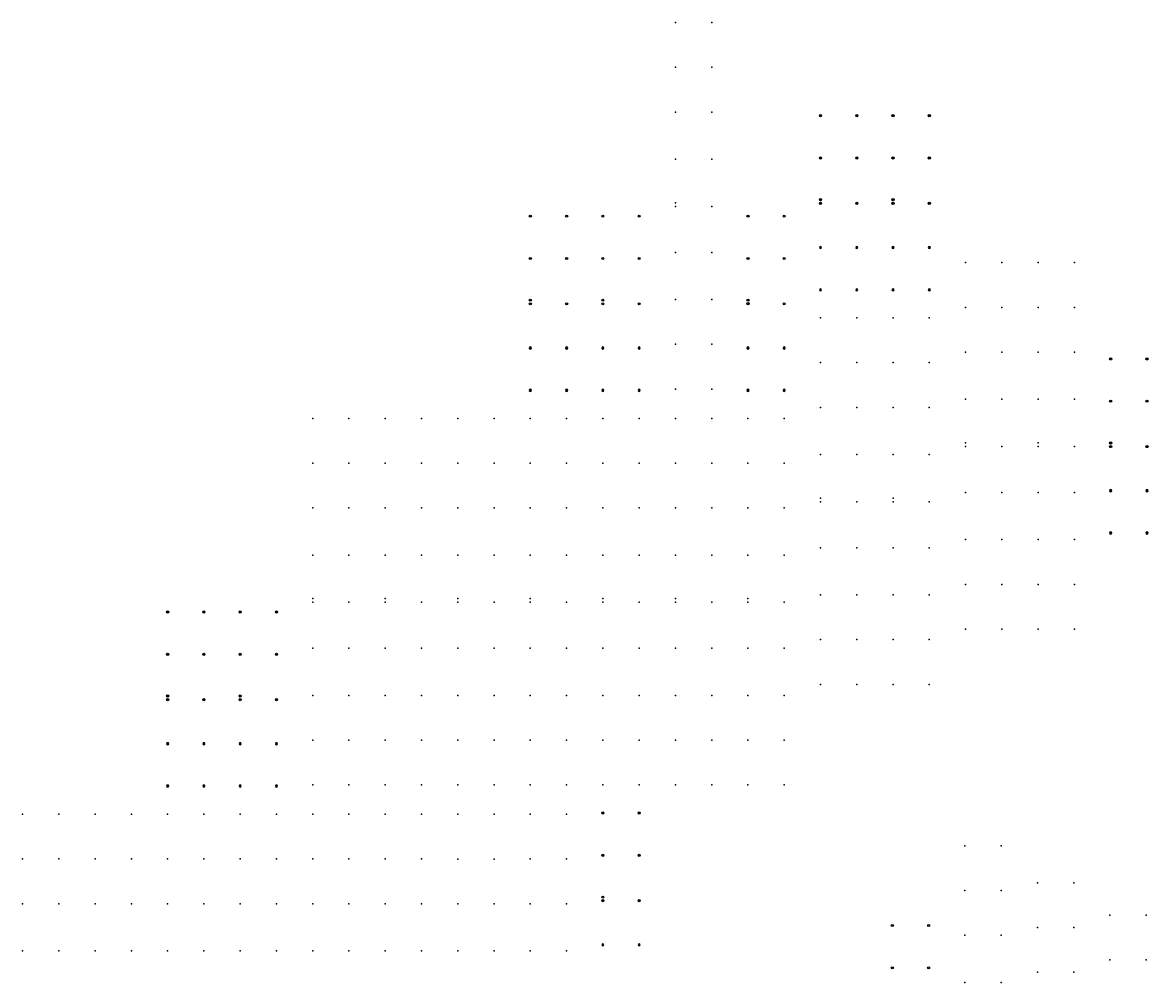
# Model space of a CAD drawing. Header units: millimetres. Extents: x 472828 to 475087, y 4317878 to 4319084.
# Drawn here: x 474049.2 to 474235.5, y 4318439.1 to 4318597.9 of the extents above; entities that cross this region are included whole.
import ezdxf

# ---------------------------------------------------------------- set-up
doc = ezdxf.new("R2010")
doc.units = ezdxf.units.MM
doc.linetypes.add('CENTER2', pattern=[1.125, 0.75, -0.125, 0.125, -0.125])
for name, color, linetype in [('10_T3_EOS_PILE_CP170_2_205', 10, 'Continuous'), ('11_T3_EOS_PILE_CP170_1_255', 11, 'Continuous'), ('12_T3_EOS_PILE_CP140_205', 12, 'Continuous'), ('13_T3_EOS_PILE_HEA_MOT_170', 13, 'Continuous'), ('14_T3_EOS_PILE_CP140_195', 14, 'Continuous'), ('15_T3_EOS_PILE_IPEA_1_225', 15, 'Continuous'), ('1_T3_EOS_PILE_MOT_HEA_255', 1, 'Continuous'), ('2_T3_EOS_PILE_HEA_255', 2, 'Continuous'), ('3_T3_EOS_PILE_IPEA_1_255', 3, 'Continuous'), ('4_T3_EOS_PILE_IPEA_2_235', 4, 'Continuous'), ('5_T3_EOS_PILE_HEA_MOT_190', 5, 'Continuous'), ('8_T3_EOS_PILE_CP170_1_220', 8, 'Continuous'), ('9_T3_EOS_PILE_HEA_155', 9, 'Continuous')]:
    doc.layers.add(name, color=color, linetype=linetype)

# ---------------------------------------------------------------- blocks, each defined once
blk = doc.blocks.new('*U3')
at = {"color": 0, "linetype": 'CENTER2', "transparency": 16777216}
for p, q in [((-183, 0), (-36, 0)), ((0, 36), (0, 183)), ((36, 0), (183, 0)), ((0, -183), (0, -36))]:
    blk.add_line(p, q, dxfattribs=at)
at = {"color": 0, "linetype": 'Continuous', "transparency": 16777216}
for p, q in [((-18, 0), (18, 0)), ((0, -18), (0, 18))]:
    blk.add_line(p, q, dxfattribs=at)
blk = doc.blocks.new('A$C6274595C')
at = {"color": 0}
blk.add_circle((0, 0), 179, dxfattribs=at)
at = {"color": 0, "linetype": 'CENTER2', "rotation": 45}
blk.add_blockref('*U3', (0, 0), dxfattribs=at)
blk = doc.blocks.new('*U5')
at = {"color": 0, "linetype": 'CENTER2', "transparency": 16777216}
for p, q in [((-183, 0), (-36, 0)), ((0, 36), (0, 183)), ((36, 0), (183, 0)), ((0, -183), (0, -36))]:
    blk.add_line(p, q, dxfattribs=at)
at = {"color": 0, "linetype": 'Continuous', "transparency": 16777216}
for p, q in [((-18, 0), (18, 0)), ((0, -18), (0, 18))]:
    blk.add_line(p, q, dxfattribs=at)
blk = doc.blocks.new('b-p')
at = {"color": 5}
blk.add_circle((0, 0), 179, dxfattribs=at)
at = {"color": 5, "linetype": 'CENTER2', "rotation": 45}
blk.add_blockref('*U5', (0, 0), dxfattribs=at)
blk = doc.blocks.new('*U7')
at = {"color": 0, "linetype": 'CENTER2', "transparency": 16777216}
for p, q in [((-183, 0), (-36, 0)), ((0, 36), (0, 183)), ((36, 0), (183, 0)), ((0, -183), (0, -36))]:
    blk.add_line(p, q, dxfattribs=at)
at = {"color": 0, "linetype": 'Continuous', "transparency": 16777216}
for p, q in [((-18, 0), (18, 0)), ((0, -18), (0, 18))]:
    blk.add_line(p, q, dxfattribs=at)
blk = doc.blocks.new('PVH POST')
at = {"color": 5}
blk.add_circle((0, 0), 179, dxfattribs=at)
at = {"color": 5, "linetype": 'CENTER2', "rotation": 45}
blk.add_blockref('*U7', (0, 0), dxfattribs=at)

msp = doc.modelspace()

# ---------------------------------------------------------------- linework, layer by layer
at = {"layer": '10_T3_EOS_PILE_CP170_2_205', "extrusion": (0, -0.005388, 0.999985)}
for p in [(474205.2, 4318558.15, -0.55), (474205.2, 4318550.75, -0.59), (474127.2, 4318532.39, 0.25), (474127.2, 4318524.99, 0.21), (474205.2, 4318504.95, -0.83), (474205.2, 4318497.55, -0.87), (474187.2, 4318495.81, -0.79), (474199.2, 4318495.81, -0.81), (474187.2, 4318488.41, -0.83), (474199.2, 4318488.41, -0.85), (474151.2, 4318479.19, -0.04), (474151.2, 4318471.79, -0.08), (474067.2, 4318466.94, -0.05), (474067.2, 4318459.54, -0.09), (474235.08, 4318450.25, 0.71), (474235.08, 4318442.85, 0.67)]:
    msp.add_point(p, dxfattribs=at)
at = {"layer": '10_T3_EOS_PILE_CP170_2_205', "extrusion": (0, -0.005053, 0.999987)}
for p in [(474115.2, 4318532.39, 0.23), (474139.2, 4318532.39, 0.23), (474115.2, 4318524.99, 0.19), (474139.2, 4318524.99, 0.19), (474223.08, 4318455.61, 0.69), (474223.08, 4318448.21, 0.65)]:
    msp.add_point(p, dxfattribs=at)
at = {"layer": '10_T3_EOS_PILE_CP170_2_205', "extrusion": (0, 0.011443, 0.999935)}
for p in [(474163.2, 4318479.19, -0.2), (474163.2, 4318471.79, -0.11)]:
    msp.add_point(p, dxfattribs=at)
at = {"layer": '10_T3_EOS_PILE_CP170_2_205', "extrusion": (0, 0.001408, 0.999999)}
for p in [(474079.2, 4318466.94, -0.49), (474079.2, 4318459.54, -0.48)]:
    msp.add_point(p, dxfattribs=at)
at = {"layer": '11_T3_EOS_PILE_CP170_1_255', "extrusion": (0, -0.005388, 0.999985)}
msp.add_point((474211.2, 4318527.75, -0.71), dxfattribs=at)
at = {"layer": '11_T3_EOS_PILE_CP170_1_255', "extrusion": (0, -0.005053, 0.999987)}
msp.add_point((474115.2, 4318501.99, 0.07), dxfattribs=at)
at = {"layer": '11_T3_EOS_PILE_CP170_1_255', "extrusion": (0, 0.011443, 0.999935)}
msp.add_point((474163.2, 4318501.99, -0.46), dxfattribs=at)
at = {"layer": '12_T3_EOS_PILE_CP140_205', "extrusion": (0, -0.005388, 0.999985)}
for p in [(474181.2, 4318549.01, -0.51), (474193.2, 4318549.01, -0.53), (474181.2, 4318541.61, -0.55), (474193.2, 4318541.61, -0.57), (474121.2, 4318532.39, 0.25), (474145.2, 4318532.39, 0.25), (474121.2, 4318524.99, 0.21), (474145.2, 4318524.99, 0.21), (474187.2, 4318511.01, -0.71), (474199.2, 4318511.01, -0.73), (474187.2, 4318503.21, -0.75), (474199.2, 4318503.21, -0.77), (474181.2, 4318495.81, -0.79), (474193.2, 4318495.81, -0.81), (474151.2, 4318494.39, 0.04), (474181.2, 4318488.41, -0.83), (474193.2, 4318488.41, -0.85), (474151.2, 4318486.59, 0), (474121.2, 4318479.19, -0.04), (474145.2, 4318479.19, -0.04), (474121.2, 4318471.79, -0.08), (474145.2, 4318471.79, -0.08), (474229.08, 4318450.25, 0.71), (474229.08, 4318442.85, 0.67)]:
    msp.add_point(p, dxfattribs=at)
at = {"layer": '12_T3_EOS_PILE_CP140_205', "extrusion": (0, -0.005053, 0.999987)}
for p in [(474133.2, 4318532.39, 0.23), (474133.2, 4318524.99, 0.19), (474133.2, 4318479.19, -0.04), (474133.2, 4318471.79, -0.08)]:
    msp.add_point(p, dxfattribs=at)
at = {"layer": '12_T3_EOS_PILE_CP140_205', "extrusion": (0, 0.001408, 0.999999)}
for p in [(474073.2, 4318466.94, -0.49), (474073.2, 4318459.54, -0.48)]:
    msp.add_point(p, dxfattribs=at)
at = {"layer": '13_T3_EOS_PILE_HEA_MOT_170', "extrusion": (0, -0.005388, 0.999985)}
for p in [(474181.2, 4318519.21, -0.67), (474181.2, 4318518.61, -0.67), (474193.2, 4318519.21, -0.69), (474193.2, 4318518.61, -0.69), (474127.2, 4318501.99, 0.08), (474145.2, 4318502.59, 0.09), (474145.2, 4318501.99, 0.08)]:
    msp.add_point(p, dxfattribs=at)
at = {"layer": '13_T3_EOS_PILE_HEA_MOT_170', "extrusion": (0, -0.005053, 0.999987)}
msp.add_point((474139.2, 4318501.99, 0.07), dxfattribs=at)
at = {"layer": '14_T3_EOS_PILE_CP140_195', "extrusion": (0, -0.005388, 0.999985)}
for p in [(474187.2, 4318549.01, -0.51), (474199.2, 4318549.01, -0.53), (474187.2, 4318541.61, -0.55), (474199.2, 4318541.61, -0.57), (474187.2, 4318534.21, -0.59), (474199.2, 4318534.21, -0.61), (474151.2, 4318532.39, 0.25), (474187.2, 4318526.41, -0.63), (474199.2, 4318526.41, -0.65), (474151.2, 4318524.99, 0.21), (474151.2, 4318517.59, 0.17), (474151.2, 4318509.79, 0.13), (474127.2, 4318494.39, 0.04), (474127.2, 4318486.59, 0), (474127.2, 4318479.19, -0.04), (474127.2, 4318471.79, -0.08)]:
    msp.add_point(p, dxfattribs=at)
at = {"layer": '14_T3_EOS_PILE_CP140_195', "extrusion": (0, -0.005053, 0.999987)}
for p in [(474139.2, 4318494.39, 0.03), (474139.2, 4318486.59, -0.01), (474139.2, 4318479.19, -0.04), (474139.2, 4318471.79, -0.08)]:
    msp.add_point(p, dxfattribs=at)
at = {"layer": '15_T3_EOS_PILE_IPEA_1_225', "extrusion": (0, -0.005388, 0.999985)}
for p in [(474187.2, 4318518.61, -0.67), (474199.2, 4318518.61, -0.69), (474151.2, 4318501.99, 0.08)]:
    msp.add_point(p, dxfattribs=at)
at = {"layer": '1_T3_EOS_PILE_MOT_HEA_255', "extrusion": (0, 0.001408, 0.999999)}
msp.add_point((474163.2, 4318567.45, 0.19), dxfattribs=at)
at = {"layer": '1_T3_EOS_PILE_MOT_HEA_255', "extrusion": (0, -0.005388, 0.999985)}
for p in [(474223.2, 4318527.75, -0.73), (474103.2, 4318501.99, 0.12), (474175.2, 4318501.99, 0.08)]:
    msp.add_point(p, dxfattribs=at)
at = {"layer": '2_T3_EOS_PILE_HEA_255', "extrusion": (0, 0.001408, 0.999999)}
for p in [(474163.2, 4318597.85, 0.15), (474163.2, 4318590.45, 0.16), (474163.2, 4318583.05, 0.17), (474163.2, 4318575.25, 0.18), (474163.2, 4318559.85, 0.2), (474163.2, 4318552.05, 0.21), (474163.2, 4318544.65, 0.23), (474163.2, 4318537.25, 0.24), (474055.2, 4318466.94, -0.49), (474139.2, 4318466.94, -0.49), (474055.2, 4318459.54, -0.48), (474139.2, 4318459.54, -0.48), (474055.2, 4318452.14, -0.47), (474139.2, 4318452.14, -0.47), (474055.2, 4318444.34, -0.46), (474139.2, 4318444.34, -0.46)]:
    msp.add_point(p, dxfattribs=at)
at = {"layer": '2_T3_EOS_PILE_HEA_255', "extrusion": (0, -0.005388, 0.999985)}
for p in [(474223.2, 4318558.15, -0.57), (474223.2, 4318550.75, -0.61), (474223.2, 4318543.35, -0.65), (474223.2, 4318535.55, -0.69), (474103.2, 4318532.39, 0.28), (474175.2, 4318532.39, 0.25), (474103.2, 4318524.99, 0.24), (474175.2, 4318524.99, 0.21), (474223.2, 4318520.15, -0.77), (474103.2, 4318517.59, 0.2), (474175.2, 4318517.59, 0.17), (474223.2, 4318512.35, -0.81), (474103.2, 4318509.79, 0.16), (474175.2, 4318509.79, 0.13), (474223.2, 4318504.95, -0.85), (474223.2, 4318497.55, -0.89), (474103.2, 4318494.39, 0.08), (474175.2, 4318494.39, 0.04), (474103.2, 4318486.59, 0.04), (474175.2, 4318486.59, 0), (474103.2, 4318479.19, 0), (474175.2, 4318479.19, -0.04), (474103.2, 4318471.79, -0.04), (474175.2, 4318471.79, -0.08), (474211.08, 4318461.72, 0.55), (474211.08, 4318454.32, 0.51), (474211.08, 4318446.92, 0.47), (474211.08, 4318439.12, 0.43)]:
    msp.add_point(p, dxfattribs=at)
at = {"layer": '3_T3_EOS_PILE_IPEA_1_255', "extrusion": (0, 0.001408, 0.999999)}
for p in [(474157.2, 4318597.85, 0.15), (474157.2, 4318590.45, 0.16), (474157.2, 4318583.05, 0.17), (474157.2, 4318575.25, 0.18), (474157.2, 4318559.85, 0.2), (474157.2, 4318552.05, 0.21), (474157.2, 4318544.65, 0.23), (474157.2, 4318537.25, 0.24), (474049.2, 4318466.94, -0.49), (474133.2, 4318466.94, -0.49), (474049.2, 4318459.54, -0.48), (474133.2, 4318459.54, -0.48), (474049.2, 4318452.14, -0.47), (474133.2, 4318452.14, -0.47), (474049.2, 4318444.34, -0.46), (474133.2, 4318444.34, -0.46)]:
    msp.add_point(p, dxfattribs=at)
at = {"layer": '3_T3_EOS_PILE_IPEA_1_255', "extrusion": (0, -0.005388, 0.999985)}
for p in [(474211.2, 4318558.15, -0.55), (474217.2, 4318558.15, -0.57), (474211.2, 4318550.75, -0.59), (474217.2, 4318550.75, -0.61), (474211.2, 4318543.35, -0.63), (474217.2, 4318543.35, -0.65), (474211.2, 4318535.55, -0.67), (474217.2, 4318535.55, -0.69), (474097.2, 4318532.39, 0.28), (474169.2, 4318532.39, 0.25), (474097.2, 4318524.99, 0.24), (474169.2, 4318524.99, 0.21), (474217.2, 4318520.15, -0.77), (474097.2, 4318517.59, 0.2), (474169.2, 4318517.59, 0.17), (474217.2, 4318512.35, -0.81), (474097.2, 4318509.79, 0.16), (474169.2, 4318509.79, 0.13), (474217.2, 4318504.95, -0.85), (474217.2, 4318497.55, -0.89), (474097.2, 4318494.39, 0.08), (474169.2, 4318494.39, 0.04), (474097.2, 4318486.59, 0.04), (474169.2, 4318486.59, 0), (474097.2, 4318479.19, 0), (474169.2, 4318479.19, -0.04), (474097.2, 4318471.79, -0.04), (474169.2, 4318471.79, -0.08), (474061.2, 4318466.94, -0.05), (474205.08, 4318461.72, 0.55), (474061.2, 4318459.54, -0.09), (474205.08, 4318454.32, 0.51), (474061.2, 4318452.14, -0.13), (474205.08, 4318446.92, 0.47), (474061.2, 4318444.34, -0.17), (474205.08, 4318439.12, 0.43)]:
    msp.add_point(p, dxfattribs=at)
at = {"layer": '3_T3_EOS_PILE_IPEA_1_255', "extrusion": (0, -0.005053, 0.999987)}
for p in [(474109.2, 4318532.39, 0.23), (474109.2, 4318524.99, 0.19), (474109.2, 4318517.59, 0.15), (474109.2, 4318509.79, 0.11), (474217.08, 4318455.61, 0.69), (474217.08, 4318448.21, 0.65), (474217.08, 4318440.81, 0.62)]:
    msp.add_point(p, dxfattribs=at)
at = {"layer": '3_T3_EOS_PILE_IPEA_1_255', "extrusion": (0, 0.011443, 0.999935)}
for p in [(474157.2, 4318494.39, -0.37), (474157.2, 4318486.59, -0.28), (474157.2, 4318479.19, -0.2), (474157.2, 4318471.79, -0.11)]:
    msp.add_point(p, dxfattribs=at)
at = {"layer": '4_T3_EOS_PILE_IPEA_2_235', "extrusion": (0, 0.001408, 0.999999)}
for p in [(474157.2, 4318568.05, 0.19), (474157.2, 4318567.45, 0.19)]:
    msp.add_point(p, dxfattribs=at)
at = {"layer": '4_T3_EOS_PILE_IPEA_2_235', "extrusion": (0, -0.005388, 0.999985)}
for p in [(474217.2, 4318528.35, -0.73), (474217.2, 4318527.75, -0.73), (474097.2, 4318502.59, 0.12), (474097.2, 4318501.99, 0.12), (474169.2, 4318502.59, 0.09), (474169.2, 4318501.99, 0.08)]:
    msp.add_point(p, dxfattribs=at)
at = {"layer": '5_T3_EOS_PILE_HEA_MOT_190', "extrusion": (0, -0.005388, 0.999985)}
for p in [(474205.2, 4318528.35, -0.71), (474205.2, 4318527.75, -0.71), (474121.2, 4318502.59, 0.09), (474121.2, 4318501.99, 0.08)]:
    msp.add_point(p, dxfattribs=at)
at = {"layer": '5_T3_EOS_PILE_HEA_MOT_190', "extrusion": (0, -0.005053, 0.999987)}
for p in [(474109.2, 4318502.59, 0.08), (474109.2, 4318501.99, 0.07), (474133.2, 4318502.59, 0.08), (474133.2, 4318501.99, 0.07)]:
    msp.add_point(p, dxfattribs=at)
at = {"layer": '5_T3_EOS_PILE_HEA_MOT_190', "extrusion": (0, 0.011443, 0.999935)}
for p in [(474157.2, 4318502.59, -0.47), (474157.2, 4318501.99, -0.46)]:
    msp.add_point(p, dxfattribs=at)
at = {"layer": '8_T3_EOS_PILE_CP170_1_220', "extrusion": (0, -0.005388, 0.999985)}
for p in [(474205.2, 4318543.35, -0.63), (474205.2, 4318535.55, -0.67), (474181.2, 4318534.21, -0.59), (474193.2, 4318534.21, -0.61), (474181.2, 4318526.41, -0.63), (474193.2, 4318526.41, -0.65), (474205.2, 4318520.15, -0.75), (474211.2, 4318520.15, -0.75), (474121.2, 4318517.59, 0.17), (474127.2, 4318517.59, 0.17), (474145.2, 4318517.59, 0.17), (474205.2, 4318512.35, -0.79), (474211.2, 4318512.35, -0.79), (474181.2, 4318511.01, -0.71), (474193.2, 4318511.01, -0.73), (474121.2, 4318509.79, 0.13), (474127.2, 4318509.79, 0.13), (474145.2, 4318509.79, 0.13), (474211.2, 4318504.95, -0.83), (474181.2, 4318503.21, -0.75), (474193.2, 4318503.21, -0.77), (474211.2, 4318497.55, -0.87), (474121.2, 4318494.39, 0.04), (474145.2, 4318494.39, 0.04), (474121.2, 4318486.59, 0), (474145.2, 4318486.59, 0), (474091.2, 4318466.94, -0.05), (474103.2, 4318466.94, -0.01), (474091.2, 4318459.54, -0.09), (474103.2, 4318459.54, -0.05), (474067.2, 4318452.14, -0.13), (474091.2, 4318452.14, -0.13), (474103.2, 4318452.14, -0.09), (474067.2, 4318444.34, -0.17), (474091.2, 4318444.34, -0.17), (474103.2, 4318444.34, -0.13)]:
    msp.add_point(p, dxfattribs=at)
at = {"layer": '8_T3_EOS_PILE_CP170_1_220', "extrusion": (0, 0.011443, 0.999935)}
for p in [(474157.2, 4318532.39, -0.81), (474163.2, 4318532.39, -0.81), (474157.2, 4318524.99, -0.72), (474163.2, 4318524.99, -0.72), (474157.2, 4318517.59, -0.64), (474163.2, 4318517.59, -0.64), (474157.2, 4318509.79, -0.55), (474163.2, 4318509.79, -0.55), (474163.2, 4318494.39, -0.37), (474163.2, 4318486.59, -0.28)]:
    msp.add_point(p, dxfattribs=at)
at = {"layer": '8_T3_EOS_PILE_CP170_1_220', "extrusion": (0, -0.005053, 0.999987)}
for p in [(474115.2, 4318517.59, 0.15), (474133.2, 4318517.59, 0.15), (474139.2, 4318517.59, 0.15), (474115.2, 4318509.79, 0.11), (474133.2, 4318509.79, 0.11), (474139.2, 4318509.79, 0.11), (474109.2, 4318494.39, 0.03), (474115.2, 4318494.39, 0.03), (474133.2, 4318494.39, 0.03), (474109.2, 4318486.59, -0.01), (474115.2, 4318486.59, -0.01), (474133.2, 4318486.59, -0.01), (474109.2, 4318479.19, -0.04), (474115.2, 4318479.19, -0.04), (474109.2, 4318471.79, -0.08), (474115.2, 4318471.79, -0.08), (474223.08, 4318440.81, 0.62)]:
    msp.add_point(p, dxfattribs=at)
at = {"layer": '8_T3_EOS_PILE_CP170_1_220', "extrusion": (0, 0.001408, 0.999999)}
for p in [(474115.2, 4318466.94, -0.49), (474115.2, 4318459.54, -0.48), (474073.2, 4318452.14, -0.47), (474079.2, 4318452.14, -0.47), (474115.2, 4318452.14, -0.47), (474073.2, 4318444.34, -0.46), (474079.2, 4318444.34, -0.46), (474115.2, 4318444.34, -0.46)]:
    msp.add_point(p, dxfattribs=at)
at = {"layer": '8_T3_EOS_PILE_CP170_1_220', "extrusion": (0, 0.011108, 0.999938)}
for p in [(474121.2, 4318466.93, -1.08), (474127.2, 4318466.93, -1.08), (474121.2, 4318459.53, -1), (474127.2, 4318459.53, -1), (474121.2, 4318452.13, -0.92), (474127.2, 4318452.13, -0.92), (474121.2, 4318444.33, -0.83), (474127.2, 4318444.33, -0.83)]:
    msp.add_point(p, dxfattribs=at)
at = {"layer": '9_T3_EOS_PILE_HEA_155', "extrusion": (0, -0.005388, 0.999985)}
for p in [(474085.2, 4318466.94, -0.05), (474097.2, 4318466.94, -0.01), (474085.2, 4318459.54, -0.09), (474097.2, 4318459.54, -0.05), (474085.2, 4318452.14, -0.13), (474097.2, 4318452.14, -0.09), (474085.2, 4318444.34, -0.17), (474097.2, 4318444.34, -0.13)]:
    msp.add_point(p, dxfattribs=at)
at = {"layer": '9_T3_EOS_PILE_HEA_155', "extrusion": (0, 0.001408, 0.999999)}
for p in [(474109.2, 4318466.94, -0.49), (474109.2, 4318459.54, -0.48), (474109.2, 4318452.14, -0.47), (474109.2, 4318444.34, -0.46)]:
    msp.add_point(p, dxfattribs=at)

# ---------------------------------------------------------------- block references
at = {"color": 0, "extrusion": (0, 0.021167, 0.999776), "yscale": 0.001, "zscale": 0.001}
for name, p, xscale, rotation in [('A$C6274595C', (-474181.2, -4317614.93, 91409.72), 0.001, 89.99999999999999), ('A$C6274595C', (-474187.2, -4317614.93, 91409.72), 0.001, 89.99999999999999), ('A$C6274595C', (-474193.2, -4317614.93, 91409.7), 0.001, 89.99999999999999), ('A$C6274595C', (-474199.2, -4317614.93, 91409.7), 0.001, 89.99999999999999), ('A$C6274595C', (-474181.2, -4317607.93, 91409.72), 0.001, 89.99999999999999), ('A$C6274595C', (-474187.2, -4317607.93, 91409.72), 0.001, 89.99999999999999), ('A$C6274595C', (-474193.2, -4317607.93, 91409.7), 0.001, 89.99999999999999), ('A$C6274595C', (-474199.2, -4317607.93, 91409.7), 0.001, 89.99999999999999), ('A$C6274595C', (-474181.2, -4317601.03, 91409.72), 0.001, 89.99999999999999), ('A$C6274595C', (-474181.2, -4317600.43, 91409.72), 0.001, 89.99999999999999), ('b-p', (-474187.2, -4317600.43, 91409.72), 0.001, 89.99999999999999), ('A$C6274595C', (-474193.2, -4317601.03, 91409.7), 0.001, 89.99999999999999), ('A$C6274595C', (-474193.2, -4317600.43, 91409.7), 0.001, 89.99999999999999), ('b-p', (-474199.2, -4317600.43, 91409.7), 0.001, 89.99999999999999), ('A$C6274595C', (-474133.2, -4317598.3, 91410.18), 0.001, 89.99999999999999), ('A$C6274595C', (-474139.2, -4317598.3, 91410.18), 0.001, 89.99999999999999), ('PVH POST', (-474145.2, -4317598.3, 91410.16), 0.001, 89.99999999999999), ('PVH POST', (-474151.2, -4317598.3, 91410.16), 0.001, 89.99999999999999), ('A$C6274595C', (-474169.2, -4317598.3, 91410.12), 0.001, 89.99999999999999), ('A$C6274595C', (-474175.2, -4317598.3, 91410.12), 0.001, 89.99999999999999), ('A$C6274595C', (-474181.2, -4317593.13, 91409.72), -0.001, 89.99999999999991), ('A$C6274595C', (-474187.2, -4317593.13, 91409.72), -0.001, 89.99999999999991), ('A$C6274595C', (-474193.2, -4317593.13, 91409.7), -0.001, 89.99999999999991), ('A$C6274595C', (-474199.2, -4317593.13, 91409.7), -0.001, 89.99999999999991), ('A$C6274595C', (-474133.2, -4317591.3, 91410.18), 0.001, 89.99999999999999), ('A$C6274595C', (-474139.2, -4317591.3, 91410.18), 0.001, 89.99999999999999), ('PVH POST', (-474145.2, -4317591.3, 91410.16), 0.001, 89.99999999999999), ('PVH POST', (-474151.2, -4317591.3, 91410.16), 0.001, 89.99999999999999), ('A$C6274595C', (-474169.2, -4317591.3, 91410.12), 0.001, 89.99999999999999), ('A$C6274595C', (-474175.2, -4317591.3, 91410.12), 0.001, 89.99999999999999), ('A$C6274595C', (-474181.2, -4317586.13, 91409.72), -0.001, 89.99999999999991), ('A$C6274595C', (-474187.2, -4317586.13, 91409.72), -0.001, 89.99999999999991), ('A$C6274595C', (-474193.2, -4317586.13, 91409.7), -0.001, 89.99999999999991), ('A$C6274595C', (-474199.2, -4317586.13, 91409.7), -0.001, 89.99999999999991), ('A$C6274595C', (-474133.2, -4317584.4, 91410.18), 0.001, 89.99999999999999), ('A$C6274595C', (-474133.2, -4317583.8, 91410.18), 0.001, 89.99999999999999), ('b-p', (-474139.2, -4317583.8, 91410.18), 0.001, 89.99999999999999), ('PVH POST', (-474145.2, -4317584.4, 91410.16), 0.001, 89.99999999999999), ('PVH POST', (-474145.2, -4317583.8, 91410.16), 0.001, 89.99999999999999), ('b-p', (-474151.2, -4317583.8, 91410.16), 0.001, 89.99999999999999), ('A$C6274595C', (-474169.2, -4317584.41, 91410.12), 0.001, 89.99999999999999), ('A$C6274595C', (-474169.2, -4317583.81, 91410.12), 0.001, 89.99999999999999), ('b-p', (-474175.2, -4317583.8, 91410.12), 0.001, 89.99999999999999), ('A$C6274595C', (-474133.2, -4317576.5, 91410.18), -0.001, 89.99999999999991), ('A$C6274595C', (-474139.2, -4317576.5, 91410.18), -0.001, 89.99999999999991), ('PVH POST', (-474145.2, -4317576.5, 91410.16), -0.001, 89.99999999999991), ('PVH POST', (-474151.2, -4317576.5, 91410.16), -0.001, 89.99999999999991), ('A$C6274595C', (-474169.2, -4317576.5, 91410.12), -0.001, 89.99999999999991), ('A$C6274595C', (-474175.2, -4317576.5, 91410.12), -0.001, 89.99999999999991), ('PVH POST', (-474229.2, -4317574.7, 91409.51), 0.001, 89.99999999999999), ('PVH POST', (-474235.2, -4317574.7, 91409.51), 0.001, 89.99999999999999), ('A$C6274595C', (-474133.2, -4317569.5, 91410.18), -0.001, 89.99999999999991), ('A$C6274595C', (-474139.2, -4317569.5, 91410.18), -0.001, 89.99999999999991), ('PVH POST', (-474145.2, -4317569.5, 91410.16), -0.001, 89.99999999999991), ('PVH POST', (-474151.2, -4317569.5, 91410.16), -0.001, 89.99999999999991), ('A$C6274595C', (-474169.2, -4317569.5, 91410.12), -0.001, 89.99999999999991), ('A$C6274595C', (-474175.2, -4317569.5, 91410.12), -0.001, 89.99999999999991), ('PVH POST', (-474229.2, -4317567.7, 91409.51), 0.001, 89.99999999999999), ('PVH POST', (-474235.2, -4317567.7, 91409.51), 0.001, 89.99999999999999), ('PVH POST', (-474229.2, -4317560.8, 91409.51), 0.001, 89.99999999999999), ('PVH POST', (-474229.2, -4317560.2, 91409.51), 0.001, 89.99999999999999), ('b-p', (-474235.2, -4317560.2, 91409.51), 0.001, 89.99999999999999), ('PVH POST', (-474229.2, -4317552.9, 91409.51), -0.001, 89.99999999999991), ('PVH POST', (-474235.2, -4317552.9, 91409.51), -0.001, 89.99999999999991), ('PVH POST', (-474229.2, -4317545.9, 91409.51), -0.001, 89.99999999999991), ('PVH POST', (-474235.2, -4317545.9, 91409.51), -0.001, 89.99999999999991), ('A$C6274595C', (-474073.2, -4317532.87, 91408.5), 0.001, 89.99999999999999), ('A$C6274595C', (-474079.2, -4317532.87, 91408.5), 0.001, 89.99999999999999), ('PVH POST', (-474085.2, -4317532.87, 91408.48), 0.001, 89.99999999999999), ('PVH POST', (-474091.2, -4317532.87, 91408.48), 0.001, 89.99999999999999), ('A$C6274595C', (-474073.2, -4317525.87, 91408.5), 0.001, 89.99999999999999), ('A$C6274595C', (-474079.2, -4317525.87, 91408.5), 0.001, 89.99999999999999), ('PVH POST', (-474085.2, -4317525.87, 91408.48), 0.001, 89.99999999999999), ('PVH POST', (-474091.2, -4317525.87, 91408.48), 0.001, 89.99999999999999), ('A$C6274595C', (-474073.2, -4317518.97, 91408.5), 0.001, 89.99999999999999), ('A$C6274595C', (-474073.2, -4317518.37, 91408.5), 0.001, 89.99999999999999), ('b-p', (-474079.2, -4317518.37, 91408.5), 0.001, 89.99999999999999), ('PVH POST', (-474085.2, -4317518.97, 91408.48), 0.001, 89.99999999999999), ('PVH POST', (-474085.2, -4317518.37, 91408.48), 0.001, 89.99999999999999), ('b-p', (-474091.2, -4317518.37, 91408.48), 0.001, 89.99999999999999), ('A$C6274595C', (-474073.2, -4317511.07, 91408.5), -0.001, 89.99999999999991), ('A$C6274595C', (-474079.2, -4317511.07, 91408.5), -0.001, 89.99999999999991), ('PVH POST', (-474085.2, -4317511.07, 91408.48), -0.001, 89.99999999999991), ('PVH POST', (-474091.2, -4317511.07, 91408.48), -0.001, 89.99999999999991), ('A$C6274595C', (-474073.2, -4317504.07, 91408.5), -0.001, 89.99999999999991), ('A$C6274595C', (-474079.2, -4317504.07, 91408.5), -0.001, 89.99999999999991), ('PVH POST', (-474085.2, -4317504.07, 91408.48), -0.001, 89.99999999999991), ('PVH POST', (-474091.2, -4317504.07, 91408.48), -0.001, 89.99999999999991), ('A$C6274595C', (-474145.2, -4317499.62, 91407.98), 0.001, 89.99999999999999), ('A$C6274595C', (-474151.2, -4317499.62, 91407.98), 0.001, 89.99999999999999), ('A$C6274595C', (-474145.2, -4317492.62, 91407.98), 0.001, 89.99999999999999), ('A$C6274595C', (-474151.2, -4317492.62, 91407.98), 0.001, 89.99999999999999), ('A$C6274595C', (-474145.2, -4317485.72, 91407.98), 0.001, 89.99999999999999), ('A$C6274595C', (-474145.2, -4317485.12, 91407.98), 0.001, 89.99999999999999), ('b-p', (-474151.2, -4317485.12, 91407.98), 0.001, 89.99999999999999), ('A$C6274595C', (-474193.08, -4317481.04, 91407.32), 0.001, 89.99999999999999), ('A$C6274595C', (-474199.08, -4317481.04, 91407.32), 0.001, 89.99999999999999), ('A$C6274595C', (-474145.2, -4317477.82, 91407.98), -0.001, 89.99999999999991), ('A$C6274595C', (-474151.2, -4317477.82, 91407.98), -0.001, 89.99999999999991), ('A$C6274595C', (-474193.08, -4317474.04, 91407.32), 0.001, 89.99999999999999), ('A$C6274595C', (-474199.08, -4317474.04, 91407.32), 0.001, 89.99999999999999)]:
    msp.add_blockref(name, p, dxfattribs=dict(at, xscale=xscale, rotation=rotation))

doc.saveas('drawing.dxf')
